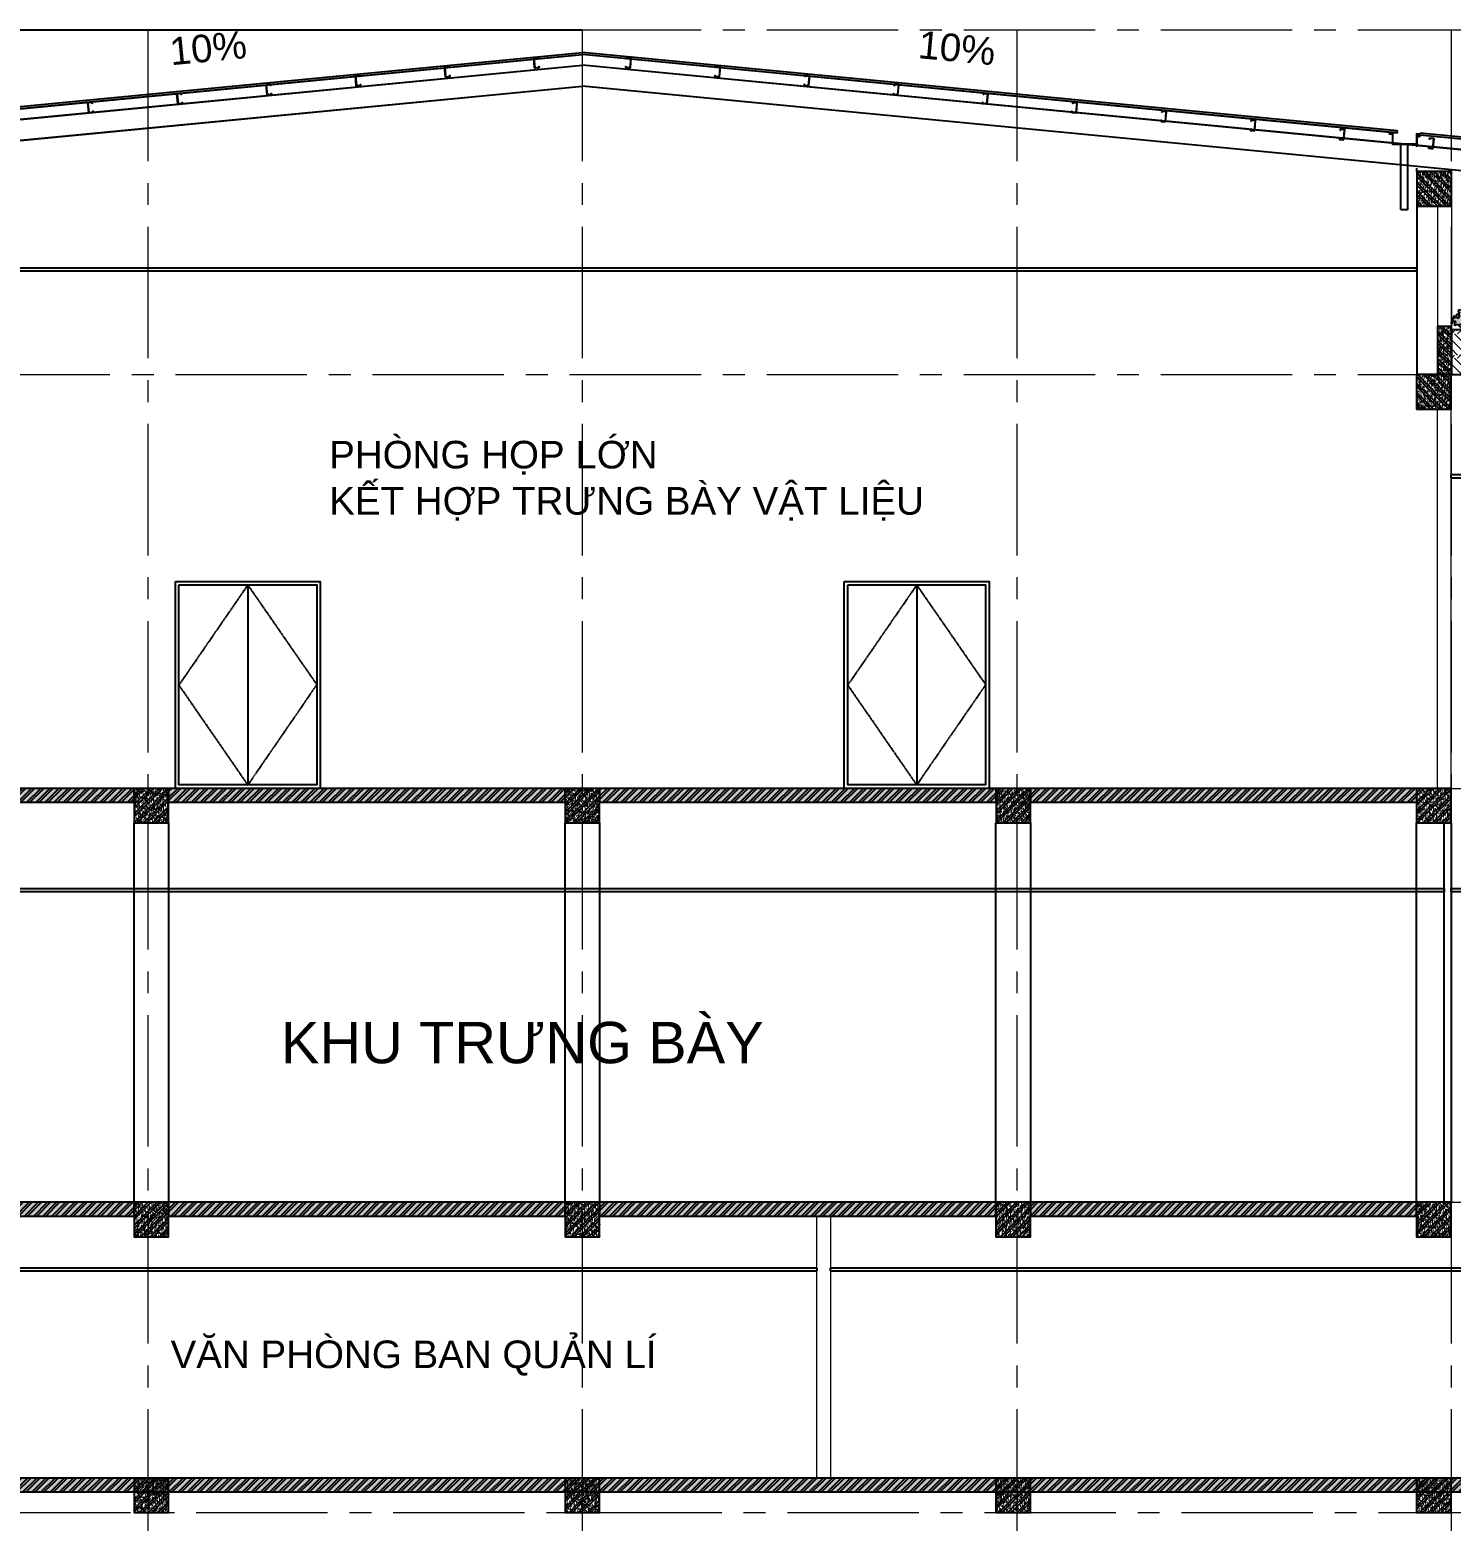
# Model space of a CAD drawing. Header units: millimetres. Extents: x -1030105 to 906887, y -616134 to 1220667.
# Drawn here: x 510429 to 531041, y -312910 to -291285 of the extents above; entities that cross this region are included whole.
import ezdxf

# ---------------------------------------------------------------- set-up
doc = ezdxf.new("R2010")
doc.units = ezdxf.units.MM
doc.header["$MEASUREMENT"] = 0
for name, pattern in [('CENTER', [2, 1.25, -0.25, 0.25, -0.25]), ('DASHED', [0.75, 0.5, -0.25]), ('HIDDEN', [9.524999999999999, 6.35, -3.175]), ('LBC - BEACH CLUB - GRID$0$CENTER2', [28.575000000000003, 19.05, -3.175, 3.175, -3.175])]:
    doc.linetypes.add(name, pattern=pattern)
for name, color, linetype, lineweight in [('$0$DA-ANNO-TEXT', 11, 'Continuous', 9), ('$0$DA-WALL-LOW', 1, 'Continuous', 20), ('A-Wall', 6, 'Continuous', 9), ('DA-CLNG-HATCH', 8, 'Continuous', 9), ('LBC - BEACH CLUB - GRID$0$DA-GRID-LINE', 9, 'LBC - BEACH CLUB - GRID$0$CENTER2', 9), ('LBC - MP - LANSCAPE$0$dt khu dat villa', 9, 'Continuous', 15)]:
    doc.layers.add(name, color=color, linetype=linetype, lineweight=lineweight)
for name, color, linetype in [('DA-DOOR-WIND', 21, 'Continuous'), ('DA-ELEV-PEN1', 8, 'Continuous'), ('DA-GRID-LINE', 9, 'CENTER'), ('DA-LANS-TREE', 7, 'Continuous'), ('DA-STRC-OTLN', 3, 'Continuous'), ('DA-WALL-LOW', 1, 'Continuous'), ('LBC - BEACH CLUB - COLUMN$0$DA-STRC-OTLN', 3, 'Continuous'), ('LBC - BEACH CLUB - COLUMN$0$DA-WALL-PATT', 8, 'Continuous')]:
    doc.layers.add(name, color=color, linetype=linetype)
doc.styles.get("Standard").update_dxf_attribs({"font": 'arial.ttf'})
pattern_1 = [(45, (-213.1293576229364, 103.7602437215974), (-66.29126073623884, 66.29126073623884), []), (45, (-168.9351838729364, 103.7602437215974), (-66.29126073623884, 66.29126073623884), [])]
pattern_2 = [(49.99999999999999, (-213.1293576229364, 103.7602437215974), (71.72601826007535, -6.275213498259511), [7.5, -82.5]), (355, (-213.1293576229364, 103.7602437215974), (-13.8751333613, 75.21921337000119), [6, -66]), (100.45144446, (-207.1521895229364, 103.2373093215974), (57.8508846727112, 68.94399909686294), [6.374019199999998, -70.11421119999997]), (46.18420000000001, (-213.1293576229364, 123.7602437215974), (106.7241330671572, -16.55192807930765), [11.25, -123.75]), (96.63563549, (-204.2356831229364, 122.3809130215974), (93.46619456742283, 97.41186007745505), [9.5610342, -105.171376]), (351.1841639899999, (-213.1293576229364, 123.7602437215974), (93.46619450547732, 97.41186002699902), [9, -99.0000001]), (21, (-203.1293576229364, 118.7602437215974), (59.69070521184616, -40.26188906653388), [7.5, -82.5]), (326.0000000000001, (-203.1293576229364, 118.7602437215974), (24.33153319215817, 72.5150045046853), [6, -66]), (71.45144474, (-198.1551322229364, 115.4050863215974), (84.02223767299711, 32.25311528063538), [6.374019000000001, -70.1142112]), (37.50000000000001, (-213.1293576229364, 103.7602437215974), (1.215985531729067, 33.28938538313115), [0, -65.19999999999999, 0, -67, 0, -66.25]), (7.499999999999999, (-213.1293576229364, 103.7602437215974), (26.30695374421486, 39.44117118823603), [0, -38.2, 0, -63.7, 0, -25.25]), (327.5, (-235.4293576229364, 103.7602437215974), (53.3822436172409, -2.255487173437976), [0, -25, 0, -78, 0, -103.5]), (317.5, (-245.4293576229364, 103.7602437215974), (58.31861693423862, 10.01049823323177), [0, -32.5, 0, -51.8, 0, -73.5])]

# ---------------------------------------------------------------- blocks, each defined once
blk = doc.blocks.new('*U1037')
at = {"layer": 'LBC - BEACH CLUB - COLUMN$0$DA-WALL-PATT'}
h = blk.add_hatch(dxfattribs=at)
h.set_pattern_fill('ANSI32', color=256, scale=250)
h.set_pattern_definition(pattern_1)
h.paths.add_polyline_path([(0, 0), (500, 0), (500, 500), (0, 500)])
h = blk.add_hatch(dxfattribs=at)
h.set_pattern_fill('AR-CONC', color=256, scale=10)
h.set_pattern_definition(pattern_2)
h.paths.add_polyline_path([(0, 0), (500, 0), (500, 500), (0, 500)])
at = {"layer": 'LBC - BEACH CLUB - COLUMN$0$DA-STRC-OTLN'}
blk.add_lwpolyline([(0, 0), (500, 0), (500, 500), (0, 500)], close=True, dxfattribs=at)
blk = doc.blocks.new('*U1050')
at = {"layer": 'LBC - BEACH CLUB - COLUMN$0$DA-WALL-PATT'}
h = blk.add_hatch(dxfattribs=at)
h.set_pattern_fill('ANSI32', color=256, scale=250)
h.set_pattern_definition(pattern_1)
h.paths.add_polyline_path([(0, 0), (5600, 0), (5600, 199.9999999995343), (0, 199.9999999995343)])
h = blk.add_hatch(dxfattribs=at)
h.set_pattern_fill('AR-CONC', color=256, scale=10)
h.set_pattern_definition(pattern_2)
h.paths.add_polyline_path([(0, 0), (5600, 0), (5600, 199.9999999995343), (0, 199.9999999995343)])
at = {"layer": 'LBC - BEACH CLUB - COLUMN$0$DA-STRC-OTLN'}
blk.add_lwpolyline([(0, 0), (5600, 0), (5600, 199.9999999995343), (0, 199.9999999995343)], close=True, dxfattribs=at)
blk = doc.blocks.new('*U1052')
at = {"layer": 'LBC - BEACH CLUB - COLUMN$0$DA-WALL-PATT'}
h = blk.add_hatch(dxfattribs=at)
h.set_pattern_fill('ANSI32', color=256, scale=250)
h.set_pattern_definition(pattern_1)
h.paths.add_polyline_path([(0, 0), (5750, 0), (5750, 199.9999999995343), (0, 199.9999999995343)])
h = blk.add_hatch(dxfattribs=at)
h.set_pattern_fill('AR-CONC', color=256, scale=10)
h.set_pattern_definition(pattern_2)
h.paths.add_polyline_path([(0, 0), (5750, 0), (5750, 199.9999999995343), (0, 199.9999999995343)])
at = {"layer": 'LBC - BEACH CLUB - COLUMN$0$DA-STRC-OTLN'}
blk.add_lwpolyline([(0, 0), (5750, 0), (5750, 199.9999999995343), (0, 199.9999999995343)], close=True, dxfattribs=at)
blk = doc.blocks.new('*U1064')
at = {"layer": 'LBC - BEACH CLUB - COLUMN$0$DA-WALL-PATT'}
h = blk.add_hatch(dxfattribs=at)
h.set_pattern_fill('ANSI32', color=256, scale=250)
h.set_pattern_definition(pattern_1)
h.paths.add_polyline_path([(0, 0), (31026.69026198983, 0), (31026.69026198983, 199.9999999995343), (0, 199.9999999995343)])
h = blk.add_hatch(dxfattribs=at)
h.set_pattern_fill('AR-CONC', color=256, scale=10)
h.set_pattern_definition(pattern_2)
h.paths.add_polyline_path([(0, 0), (31026.69026198983, 0), (31026.69026198983, 199.9999999995343), (0, 199.9999999995343)])
at = {"layer": 'LBC - BEACH CLUB - COLUMN$0$DA-STRC-OTLN'}
blk.add_lwpolyline([(0, 0), (31026.69026198983, 0), (31026.69026198983, 199.9999999995343), (0, 199.9999999995343)], close=True, dxfattribs=at)
blk = doc.blocks.new('DDD')
at = {"layer": 'DA-DOOR-WIND'}
blk.add_line((549.9999999999999, -50), (549.9999999999999, -2950), dxfattribs=at)
for points in [[(-500.0000000000001, 0), (1600, 0), (1600, -3000), (-500.0000000000001, -3000)], [(-450.0000000000001, -50), (1550, -50), (1550, -2950), (-450.0000000000001, -2950)]]:
    blk.add_lwpolyline(points, close=True, dxfattribs=at)
at = {"layer": 'DA-GRID-LINE', "ltscale": 0.05}
for points in [[(549.9999999999999, -50), (-450.0000000000001, -1502.202358327533), (549.9999999999999, -2950)], [(549.9999999999999, -50), (1550, -1494.990971327555), (549.9999999999999, -2950)]]:
    blk.add_lwpolyline(points, dxfattribs=at)
blk = doc.blocks.new('*U1055')
at = {"layer": 'LBC - BEACH CLUB - COLUMN$0$DA-WALL-PATT'}
h = blk.add_hatch(dxfattribs=at)
h.set_pattern_fill('ANSI32', color=256, scale=250)
h.set_pattern_definition(pattern_1)
h.paths.add_polyline_path([(0, 0), (500, 0), (500, -500.0000000009313), (0, -500.0000000009313)])
h = blk.add_hatch(dxfattribs=at)
h.set_pattern_fill('AR-CONC', color=256, scale=10)
h.set_pattern_definition(pattern_2)
h.paths.add_polyline_path([(0, 0), (500, 0), (500, -500.0000000009313), (0, -500.0000000009313)])
at = {"layer": 'LBC - BEACH CLUB - COLUMN$0$DA-STRC-OTLN'}
blk.add_lwpolyline([(0, 0), (500, 0), (500, -500.0000000009313), (0, -500.0000000009313)], close=True, dxfattribs=at)
blk = doc.blocks.new('*U1059')
at = {"layer": 'DA-WALL-LOW'}
blk.add_lwpolyline([(252.3285441853064, -150.0000318281407), (251.484787423519, -149.9489939604577), (250.6533345352932, -149.7966246044445), (249.846309976008, -149.5451456484176), (249.0754819809988, -149.1982242218374), (248.3520909581866, -148.7609192203021), (247.6866855776184, -148.2396075354595), (247.0889689481054, -147.6418910655661), (246.5676571240466, -146.9764858626934), (246.1303520057287, -146.2530950330611), (245.7834304865022, -145.4822672438996), (245.5319514633166, -144.675242900128), (245.3795820666115, -143.8437902339389), (245.3285441852968, -143.0000336974737), (245.3285441851102, -7.000070015758017), (245.3884301554923, -6.086386914213248), (245.5670634010843, -5.188337183856558), (245.8613874575276, -4.321286704560782), (246.2663663586143, -3.500070950418468), (246.7750708030657, -2.73874115066702), (247.3787967167976, -2.05032386926068), (248.0672141820416, -1.446598116749648), (248.8285441851019, -0.9378938081437798), (249.6497601585457, -0.5329150152028047), (250.5168108693833, -0.2385910373552778), (251.4148608395604, -0.0599578394641951), (252.3285441851006, -7.188507189170858e-05), (302.3285441851007, -7.188500331190009e-05), (303.172300946888, -0.05110975268630581), (304.0037538351138, -0.2034791086995107), (304.810778394399, -0.4549580647263468), (305.5816063894081, -0.8018794913066486), (306.3049974122204, -1.239184492841857), (306.9704027927886, -1.760496177684484), (307.5681194223016, -2.358212647577845), (308.0894312463604, -3.023617850450619), (308.5267363646783, -3.747008680082888), (308.8736578839047, -4.517836469244346), (309.1251369070903, -5.324860813015994), (309.2775063037955, -6.156313479205094), (309.3285441851102, -7.000070015670276), (309.328544185124, -17.00006734520818), (307.328544185124, -17.00006734521091), (307.3285441851102, -7.00007001567301), (307.2920885555998, -6.397386775340763), (307.1832532722389, -5.803492013777126), (307.0036253985348, -5.227046053940241), (306.7558243133731, -4.67645477596777), (306.4434635145745, -4.159747040516148), (306.0710979259612, -3.684457609892736), (305.644157476309, -3.257517274254627), (305.1688679187604, -2.885151785081322), (304.6521600453231, -2.572791069699034), (304.1015686203165, -2.324990050713102), (303.5251225065414, -2.145362224979654), (302.93122758638, -2.03652697068451), (302.3285441851034, -2.000071350910893), (252.3285441851034, -2.000071350979471), (251.7258607838267, -2.036526970754695), (251.1319658636658, -2.145362225051473), (250.5555197498912, -2.324990050786507), (250.0049283248854, -2.572791069773946), (249.4882204514489, -2.885151785157656), (249.0129308939011, -3.257517274332264), (248.5859904442502, -3.684457609971545), (248.2136248556381, -4.159747040595973), (247.9012640568411, -4.676454776048455), (247.6534629716807, -5.2270460540216), (247.4738350979784, -5.803492013858982), (247.3649998146193, -6.397386775422911), (247.3285441851102, -7.000070015755281), (247.3285441852967, -143.0000336974709), (247.3649998148074, -143.6027169378032), (247.4738350981682, -144.1966116993668), (247.6534629718721, -144.7730576592037), (247.901264057034, -145.3236489371762), (248.2136248558323, -145.8403566726278), (248.5859904444458, -146.3156461032512), (249.0129308940978, -146.7425864388893), (249.4882204516465, -147.1149519280627), (250.004928325084, -147.4273126434449), (250.5555197500904, -147.6751136624309), (251.1319658638655, -147.8547414881643), (251.7258607840269, -147.9635767424595), (252.3285441853036, -148.0000323622331), (302.3285441853036, -148.0000323621645), (302.9312275865801, -147.9635767423893), (303.5251225067411, -147.8547414880925), (304.1015686205158, -147.6751136623575), (304.6521600455217, -147.42731264337), (305.1688679189581, -147.1149519279863), (305.6441574765058, -146.7425864388117), (306.0710979261568, -146.3156461031724), (306.4434635147688, -145.840356672548), (306.755824313566, -145.3236489370955), (307.0036253987262, -144.7730576591224), (307.1832532724286, -144.196611699285), (307.2920885557878, -143.6027169377211), (307.3285441852968, -143.0000336973887), (307.3285441852831, -133.0000363678508), (309.328544185283, -133.000036367848), (309.3285441852968, -143.0000336973859), (309.2775063039843, -143.8437902338513), (309.1251369072814, -144.6752429000407), (308.8736578840981, -145.4822672438131), (308.5267363648737, -146.2530950329754), (308.0894312465579, -146.9764858626089), (307.5681194225008, -147.6418910654832), (306.9704027929895, -148.2396075353782), (306.3049974124227, -148.7609192202226), (305.5816063896116, -149.1982242217598), (304.8107783946034, -149.5451456483422), (304.003753835319, -149.7966246043713), (303.1723009470935, -149.9489939603868), (302.3285441853063, -150.000031828072), (252.3285441853064, -150.0000318281407)], dxfattribs=at)
blk = doc.blocks.new('*U1043')
at = {"ltscale": 0.1, "true_color": 0x99994c}
h = blk.add_hatch(color=55, dxfattribs=at)
edge = h.paths.add_edge_path()
edge.add_arc((436.0120183983818, 600.0247370279394), 184.9908510001048, 304.1888858731738, 331.7933366703986)
edge.add_arc((520.2711077230051, 286.3599737924524), 239.547393327674, 70.80388240731237, 109.196117592707)
edge.add_arc((503.5428923554718, 542.8053175401874), 69.00354862541721, 131.3944681120648, 205.9703891150862, ccw=False)
edge.add_arc((443.1344925742596, 524.016234127339), 72.08539998536638, 78.16804441533817, 168.1478869975392)
edge.add_arc((277.481766701676, 551.1654008780606), 95.90183802462538, 352.6047717724767, 409.4957706336693)
edge.add_arc((284.9137304965407, 625.0978851192631), 54.86602839090465, 264.10308641931215, 358.94233781575656, ccw=False)
edge.add_arc((296.920347311534, 584.2871673619375), 22.37783653660077, 57.64903302342037, 217.9603939506845, ccw=False)
edge.add_arc((258.0631884466857, 568.5291694859043), 61.52513631656706, 34.29038214158309, 73.11223677428703)
edge.add_arc((344.2094599176198, 527.3599309287965), 121.1176328394554, 124.3116891753126, 171.7573045246571)
edge.add_arc((161.6074315756559, 488.9073868962005), 83.97179614027073, 41.65995038581571, 185.6368155407652)
edge.add_arc((18.07370883692056, 457.6035402850248), 64.2474439455478, -141.39477540615383, 21.03029718389041, ccw=False)
edge.add_arc((-111.5946718128398, 426.0698257223703), 79.9203852527014, 206.2799624248642, 353.8561130134366, ccw=False)
edge.add_arc((-303.9668479813263, 448.0881374371238), 133.6661153939785, 239.0664804684125, 334.56697850714426, ccw=False)
edge.add_arc((-451.0191411944106, 354.692794481758), 81.17525925775351, 234.8179866103659, 344.8179865108686, ccw=False)
edge.add_arc((-551.1887860326096, 335.8590773418546), 71.4763558122862, 190.9998765625878, 318.3379130544947, ccw=False)
edge.add_arc((-653.2526722960174, 443.3720985641703), 125.2807639114163, 262.30491501421324, 284.75189003763603, ccw=False)
edge.add_arc((-596.946422659792, 354.0595495016314), 80.9612965096837, 205.4884638114372, 220.2775809833116)
edge.add_arc((-718.05981373135, 231.4489294923842), 91.9773517972705, 49.81728754963318, 118.538560728755)
edge.add_arc((-785.3594686230645, 223.3194121913984), 91.9474596720378, 23.235569913163374, 75.28385072107761, ccw=False)
edge.add_arc((-667.4606252554804, 178.9329995834269), 87.30603200180235, 112.499016296773, 202.2645338279437)
edge.add_arc((-661.7295434521511, 135.9733760245144), 87.09029142023529, 54.5675161485716, 173.485486798036, ccw=False)
edge.add_arc((-585.7193399732932, 132.9098386839032), 78.3002422055405, 109.0217733946704, 206.9615380642062)
edge.add_arc((-589.897056447342, 35.53271493222564), 90.18671674431287, 60.7998620529537, 136.6784405095275, ccw=False)
edge.add_arc((-492.5476665757596, 35.92072984063998), 94.77932775020071, 65.89886543959051, 124.25619228645101, ccw=False)
edge.add_arc((-548.8256276603788, 149.9407492862083), 98.88274174882929, 343.8509372398971, 378.5450076663323)
edge.add_arc((-392.3353881398216, 246.5772586674429), 90.47596342355236, 226.094837539935, 336.094837440531)
edge.add_arc((-237.612020727247, 270.044478490483), 93.8130818279247, 219.8632946440295, 329.8632945442826)
edge.add_arc((-81.56061094999313, 286.875859004911), 98.48917335425388, 220.475547782274, 312.0131349120515)
edge.add_arc((30.21038350369781, 252.7421927019022), 60.22263876491603, 220.4143095800039, 323.0269714508822)
edge.add_arc((124.2517379289493, 300.1871007573791), 95.44250629895704, 241.2352175637012, 331.6111740056081)
edge.add_arc((215.8269686512649, 334.8266907762736), 80.37908584351594, 264.5669381901494, 345.6764084929462)
edge.add_arc((311.2710142182186, 396.9831145820208), 83.90100478049708, 257.91646798625, 367.9164678867563)
edge.add_arc((426.1058117682114, 583.1953279012814), 177.516006149463, 259.7022566212999, 309.8954694803885)
edge = h.paths.add_edge_path(flags=16)
edge.add_arc((-169.5444024913013, 321.0240064188838), 62.93626562492015, 242.6201107006189, 322.5828599033986, ccw=False)
edge.add_arc((-252.6777722779661, 279.7029785499908), 56.11295305385227, 223.7448831993474, 344.9557889019909, ccw=False)
edge.add_arc((-306.8939469549805, 260.4026145017706), 23.81833629723853, 305.0502256429659, 425.8692851386811)
edge.add_arc((-261.3931829165667, 372.8673514588736), 97.5220212477874, 248.4864752990042, 320.6791232576874)
edge.add_arc((-140.0625695530325, 326.7128044683486), 48.47930823749877, 198.8228627454749, 295.0208378037898)
at = {"ltscale": 0.1, "true_color": 0xb2cc66}
blk.add_hatch(color=63, dxfattribs=at).paths.add_polyline_path([(224.3430119073018, 544.7241362407804, -0.210029607355903), (275.9361075526103, 627.4010741724633, 0.3389167248273904), (205.8859157962725, 601.1309273764491, 0.6102705812165541), (94.30439655389637, 666.8768416768871, -0.588208719801882), (189.4781802091748, 725.9044757350348, 0.4171989748614546), (-36.97086401749402, 775.0945931393653, -0.6182549216817113), (22.10144272074103, 706.2294424278662, 0.4155791322572391), (-122.3000063197687, 683.2752369027585, 0.3591421681549776), (-221.4537623496726, 745.5820431779139, -0.1543197588700176), (-222.5068872990087, 611.2400471628644, 0.3666975942618149), (-234.7042992040515, 610.8605817807838, 0.3414661059766055), (-306.9027944132686, 745.3117109858431, 0.1553867856466895), (-329.8780828593299, 604.3022373444401, 0.3051768674512732), (-454.5857905708253, 696.1241277176887, -0.2876892266249285), (-409.2758158165962, 541.9954310692847, 0.1691024903252785), (-566.8034533280879, 541.9954310692847, 0.1210330014719765), (-507.7311465889215, 476.4094525757246, 0.150895437685743), (-619.3126658312976, 400.9859574283473, 0.1787581214059765), (-533.9835235290229, 433.7776796072721, 0.4327585002213192), (-504.8330411184579, 375.4393305904232, 0.4829358135722386), (-546.9937877804041, 318.5682464223355, -0.1493768266182652), (-667.1447819685563, 394.3946692221798, 0.2464084259895405), (-670.0279138181359, 319.2195267900825, 0.0982577991991883), (-621.3519492540509, 322.2208968549967, 0.6208604213417769), (-497.7903583040461, 288.3461595582776, 0.52056705), (-372.6769996006042, 333.4341123485938, 0.4426196875040321), (-183.2545921122655, 390.6844643196091, 0.7506585245400565), (-32.13332870602608, 417.516292502638, 0.8572934467044653), (78.04168169293553, 480.6594784585759, -0.7263883093778871)])
at = {"ltscale": 0.1, "true_color": 0x72994c}
h = blk.add_hatch(color=75, dxfattribs=at)
h.dxf.hatch_style = 1
edge = h.paths.add_edge_path()
edge.add_arc((758.1150393188, 217.5647614821792), 45.91145645005972, 38.12203153977339, 164.0429242180003, ccw=False)
edge.add_arc((736.378553696908, 234.8142455006018), 58.90887968363687, 10.85446234165538, 140.4663972537262)
edge.add_arc((629.1778958095238, 324.6523276534863), 80.96129650947863, 319.7224190106633, 389.8811489482869)
edge.add_arc((515.2278405232355, 523.674363464117), 243.0888231409843, 285.2640409711316, 319.2474125955408, ccw=False)
edge.add_arc((535.5708671016619, 300.8615672597662), 45.19522983336339, 344.9958572348418, 448.1060995730041)
edge.add_arc((524.2499135164544, 388.887428293936), 44.73021804447688, 286.6477205179772, 380.2515537720996)
edge.add_arc((653.2745860237628, 503.4973131744191), 131.9299267091878, 228.7083135869509, 269.2484635004782)
edge.add_arc((473.6387779358774, 228.6341409618035), 228.2180418359822, 38.78141478206508, 73.10515418454312)
edge.add_arc((436.0120183965191, 600.0247370293364), 184.9908510019357, 304.188885873177, 317.8843761435134)
edge.add_arc((508.9320244155824, 375.5948036126792), 119.2023575551126, 57.35310926476837, 163.9563379814581)
edge.add_arc((311.2710142182186, 396.9831145820208), 83.90100478048807, -102.08353201375002, 7.916467886756209, ccw=False)
edge.add_arc((215.8269686549902, 334.8266907711513), 80.37908583874638, 264.5669381872613, 345.6764084958474, ccw=False)
edge.add_arc((124.2517379289493, 300.1871007569134), 95.44250629881797, 241.2352175635903, 331.61117400569333, ccw=False)
edge.add_arc((30.21038350369781, 252.7421927019022), 60.22263876497667, 220.4143095800722, 323.0269714508105, ccw=False)
edge.add_arc((-81.56061094999313, 286.875859004911), 98.48917335428793, 220.475547782274, 312.0131349120515, ccw=False)
edge.add_arc((-237.612020727247, 270.044478490483), 93.81308182794487, 219.8632946440074, 329.8632945443074, ccw=False)
edge.add_arc((-392.3353881398216, 246.5772586674429), 90.4759634234542, 226.094837539935, 336.094837440531, ccw=False)
edge.add_arc((-548.8256276603788, 149.9407492862083), 98.88274174900785, -16.14906276007258, 18.54500766629758, ccw=False)
edge.add_arc((-492.5476665757596, 35.92072984063998), 94.77932775026811, 51.14552620345961, 65.89886543954128, ccw=False)
edge.add_arc((-364.8770667584613, 10.21142685087398), 120.6507448052791, 39.95374766302251, 124.42741298817751, ccw=False)
edge.add_arc((-363.3493956355378, 91.70175739517435), 91.04718090592243, 357.4743381484553, 407.0502166558239)
edge.add_arc((-274.1667460426688, -23.81424307590351), 184.1698389580222, 60.113441361719026, 98.47639957033198, ccw=False)
edge.add_arc((-115.9056331254542, 90.96305197989568), 80.23253850745807, 42.82137465230937, 145.9698405713747, ccw=False)
edge.add_arc((-69.74128729943186, 65.9463883950375), 80.55681435218301, 80.9406139796877, 178.2385544481674)
edge.add_arc((-132.8394070845097, -50.43797566369176), 120.1303661835807, 32.34129105512238, 98.3381111900377, ccw=False)
edge.add_arc((0, 0), 34.25844251548547, 29.82375736721309, 156.1958045308401, ccw=False)
edge.add_arc((86.71767360530794, 3.399225341156125), 58.60552336191709, 26.866039469336272, 166.5427611925283, ccw=False)
edge.add_arc((178.6023453520611, -22.80779942590743), 65.91583028412897, 30.469099614182426, 126.9299039809004, ccw=False)
edge.add_arc((282.2106760237366, -33.40596206719056), 64.24769287302233, 39.43357366416359, 136.7488812354173, ccw=False)
edge.add_arc((314.2360522709787, 44.93025494692847), 41.44809627737439, 295.1226097558463, 465.6007529011425)
edge.add_arc((347.0879634991288, 6.125493084080517), 90.18671674426704, 43.321559490434424, 119.2001379468042, ccw=False)
edge.add_arc((342.91024702508, 103.5026168357581), 78.30024220594807, 333.0384619359502, 396.1896998550312)
edge.add_arc((342.9102470260113, 103.5026168357581), 78.30024220561558, 36.1896998551664, 70.97822660512831)
edge.add_arc((418.9204505048692, 106.5661541763693), 87.0902914201967, 6.5145132021251015, 125.4324838513869, ccw=False)
edge.add_arc((591.8721473412588, 62.08880227198824), 102.0973683282302, 32.168772694365316, 147.8312273054553, ccw=False)
edge.add_arc((659.3706558393314, 142.7741139577702), 32.42348714914797, 305.710412876298, 373.1416901433366)
edge.add_arc((753.3993720784783, 189.6476215105504), 73.89813010072733, 212.3129032308301, 289.3676722344533)
edge.add_arc((781.8972576502711, 157.8122120625339), 38.0904925858106, 158.7711175878428, 263.98549478180433, ccw=False)
edge.add_arc((781.2375928945839, 186.1127758189104), 37.74567432757133, 202.6044718229454, 367.9498170004077)
edge.add_arc((785.2633955776691, 261.8452045237646), 78.00408752558528, 203.9449164216962, 295.3174363424721, ccw=False)
edge = h.paths.add_edge_path(flags=16)
edge.add_arc((356.5545304026455, 282.3977815969847), 31.77738617129682, 280.9895316015138, 392.5620963655657)
edge.add_arc((431.6950518172234, 340.2510379627347), 63.23847083103444, 215.0678469561596, 220.1199607644148, ccw=False)
edge.add_arc((356.5545304026455, 282.3977815969847), 31.77738617145042, 32.56209636500449, 42.62571135556192, ccw=False)
edge.add_arc((431.6950518181548, 340.2510379632004), 63.2384708312698, 220.1199607644027, 329.0954689594992)
edge.add_arc((543.0790266925469, 333.3721916461363), 62.59827204602674, 204.1403417333678, 268.3861208454204)
edge.add_arc((543.3752564983442, 153.2587197367102), 117.5580681290569, 91.00368644854791, 136.6592036409864)
edge.add_arc((385.8958854423836, 108.1825353628956), 144.9034782930456, 60.21458730334903, 99.24658935451218)
at = {"color": 251}
for points in [[(-380.1116264853626, -46.55638497229666), (-543.5878136334941, 115.7832639673725)], [(-400.819383953698, 125.3841321966611), (-387.9358951319009, 81.9421749394387), (-295.9243183294311, -46.55638497183099), (-355.2853930378333, 65.62740620737895), (-330.0536160953343, 123.808080826886)], [(-380.1116264853626, -46.55638497229666), (-365.4184273257852, 50.49545609764755)], [(-232.4357926817611, 155.5654021278024), (-200.1832468742505, 84.66130306106061), (-132.6584319872782, -46.55638497229666), (-170.2525052987039, 79.22304681735113), (-163.2946778284386, 155.7051455317996)], [(-16.72807861771435, 29.89669328462332), (63.25795645080507, -46.55638497229666), (23.38533918838948, 25.03531095571816)], [(123.5217067282647, 49.00701540429145), (191.2462623268366, -46.55638497229666), (219.6864199880511, 28.73825273429975)], [(396.9726110463962, 81.25981158250943), (379.9285824773833, -46.55638497229666)], [(388.148459777236, -46.55638497229666), (588.2549961786717, 164.1220754580572)]]:
    blk.add_lwpolyline(points, dxfattribs=at)
for centre, radius, start, end in [((-441.4073047861457, 258.0413628099486), 228.2180418361388, 106.8948458348579, 141.2185852221611), ((-621.0431128740311, 532.9045350225642), 131.9299267092173, 270.7515364856176, 311.291686413733), ((-488.039634572342, 315.7671956405975), 239.5473933278037, 70.8038823945226, 109.1961176054774), ((-403.7805452467874, 629.4319588774815), 184.9908510018707, 208.2066633377061, 235.8111141047686), ((-492.0184403657913, 418.2946501420811), 44.73021804454378, 159.748446234407, 253.3522795024824), ((-554.7823109524325, 582.9445144487545), 151.1587495192861, 344.2821007547744, 48.48192859875498), ((-460.4466823628172, 557.5674688853323), 138.6805601352885, 19.69394826162088, 87.57785516178109), ((-96.9996816413477, 638.7348127006553), 235.4101781982665, 153.0811227084034, 188.4106146000316), ((-357.7625789502636, 631.3902851985767), 124.7590034288678, 350.528622234267, 65.94180963211966), ((-228.3816759362817, 603.8527890783735), 9.438470402699428, 51.50618440330769, 132.0576461277568), ((-434.4331851908937, 680.0764916758053), 222.825518806688, 342.005522812, 17.09619696877312), ((-209.6545990211889, 654.309970359318), 92.03157899287632, 18.34462491004405, 97.36603835391348), ((-38.6755391927436, 622.8872958505526), 103.1491877172491, 53.89872389484459, 144.1657276617998), ((51.90776157844812, 638.4220422902144), 163.0300470572614, 32.45269713883615, 123.0360866203124), ((-24.6372401677072, 725.9057428031228), 50.71154971669328, 337.1696207228604, 104.0761539336881), ((158.2990239690989, 669.9354855990969), 64.06768015666805, 60.87873305212594, 182.7363879375356), ((133.1927555343136, 605.3177591236308), 72.81363271366328, 356.7036368450447, 122.2815910458993), ((258.0631884466857, 568.5291694859043), 61.52513631661574, 34.29038213512409, 148.0017537776403), ((296.920347311534, 584.2871673624031), 22.37783653656804, 57.64903300726336, 217.9603939630571), ((284.9137304965407, 625.0978851192631), 54.86602839092579, 264.1030864554689, 358.9423378070361), ((277.481766701676, 551.1654008780606), 95.90183802462447, 352.6047717771272, 49.49577061396234), ((443.1344925742596, 524.016234127339), 72.08539998537238, 78.16804443216066, 168.1478869833202), ((503.5428923554718, 542.8053175401874), 69.0035486254155, 131.3944681330356, 205.9703890785327), ((520.2711077220738, 286.3599737924524), 239.5473933278037, 70.8038823945226, 109.1961176054774), ((436.0120183965191, 600.0247370288707), 184.9908510019103, 304.1888858952315, 331.7933366622939), ((473.6387779358774, 228.6341409618035), 228.2180418361187, 38.78141477783891, 73.10515416514214), ((-718.05981373135, 231.4489294919185), 91.97735179745493, 49.81728755553063, 118.5385606996244), ((-785.3594686230645, 223.3194121913984), 91.94745967197912, 23.23556992860455, 75.28385072663805), ((-667.4606252554804, 178.9329995838925), 87.30603200144371, 112.4990162974144, 202.2645338142309), ((-661.7295434521511, 135.9733760245144), 87.09029142022314, 54.56751616230741, 173.4854868072859), ((-596.946422659792, 354.0595495016314), 80.96129650952123, 150.118851047645, 220.2775809722674), ((-482.9963673725724, 553.0815853122622), 243.0888231410316, 220.752587397289, 254.7359590500015), ((-585.7193399732932, 132.9098386839032), 78.30024220550048, 109.0217733520896, 206.9615380770136), ((-589.897056447342, 35.53271493269131), 90.18671674415351, 60.79986205527204, 136.6784404764654), ((-503.3393939519301, 330.2687891079113), 45.19522983337171, 91.89390046173688, 195.0041427533668), ((-492.5476665757596, 35.92072984063998), 94.77932775034124, 51.14552624820641, 124.2561923341811), ((-364.8770667584613, 10.21142685133964), 120.6507448051463, 39.95374762792884, 124.4274130108845), ((-274.1667460426688, -23.81424307590351), 184.1698389580808, 60.11344134690919, 98.47639954622807), ((-363.3493956364691, 91.7017573947087), 91.04718090633742, 357.4743381316628, 47.05021665088183), ((-261.3931829165667, 372.8673514588736), 97.52202124776122, 248.4864752886426, 320.6791232457021), ((-306.8939469549805, 260.4026145017706), 23.81833629718336, 305.0502256312473, 65.86928512662378), ((-252.6777722788975, 279.7029785499908), 56.11295305396565, 223.7448831873979, 344.9557888890769), ((-169.5444024913013, 321.0240064188838), 62.93626562496753, 242.6201107016636, 322.5828598645278), ((-140.0625695530325, 326.7128044683486), 48.47930823758079, 198.8228627513263, 295.0208378022534), ((-115.9056331254542, 90.96305197943002), 80.23253850762127, 42.82137463117092, 145.9698405356419), ((-69.74128729943186, 65.9463883950375), 80.55681435214281, 80.9406139899089, 178.2385544530274), ((-132.8394070845097, -50.43797566369176), 120.1303661835255, 32.34129106648709, 98.33811115538805), ((0, 0), 34.25844251544695, 29.8237573863121, 156.1958045269486), ((86.71767360530794, 3.399225341156125), 58.60552336200642, 26.86603945317454, 166.5427612122959), ((178.6023453520611, -22.80779942637309), 65.91583028421648, 30.46909962376299, 126.9299039952744), ((282.2106760237366, -33.40596206719056), 64.24769287294615, 39.43357369581484, 136.7488812223905), ((347.0879634991288, 6.125493084546179), 90.18671674419541, 43.32155952353465, 119.200137944728), ((314.2360522709787, 44.93025494692847), 41.44809627737243, 295.1226097009643, 105.6007528719858), ((356.5545304026455, 282.3977815969847), 31.77738617151957, 280.9895316294254, 42.62529516954983), ((385.8958854423836, 108.1825353633612), 144.9034782929987, 60.21458732444171, 99.24658936584261), ((418.9204505048692, 106.5661541763693), 87.09029142018906, 6.514513192714118, 125.4324838376926), ((342.9102470260113, 103.5026168357581), 78.30024220555322, 333.0384619229863, 70.97822664791046), ((431.6950518181548, 340.2510379632004), 63.23847083126354, 215.0681088830409, 329.0954689678608), ((543.3752564983442, 153.2587197367102), 117.5580681291231, 91.00368642596425, 136.6592036152392), ((543.0790266925469, 333.3721916461363), 62.59827204604352, 204.1403417193302, 268.3861208955927), ((591.8721473412588, 62.08880227198824), 102.0973683282402, 32.16877265135489, 147.8312273486451), ((524.2499135164544, 388.887428293936), 44.73021804451106, 286.6477204975176, 20.25155376559302), ((535.5708671016619, 300.8615672597662), 45.19522983338714, 344.9958572466332, 88.10609953826312), ((653.2745860237628, 503.4973131744191), 131.9299267092018, 228.708313586267, 269.2484635143824), ((515.2278405232355, 523.674363464117), 243.0888231410286, 285.2640409499985, 319.247412602711), ((659.3706558393314, 142.7741139577702), 32.42348714914293, 305.7104128915902, 13.14169014007819), ((629.1778958095238, 324.6523276534863), 80.96129650946867, 319.7224190277325, 29.88114895235499), ((736.378553696908, 234.8142455006018), 58.90887968368225, 10.85446231920674, 140.4663972797274), ((753.3993720784783, 189.647621511016), 73.89813010083813, 212.3129032557719, 289.3676722049916), ((758.1150393188, 217.5647614821792), 45.91145645001328, 38.12203152956241, 164.0429242405395), ((785.2633955776691, 261.8452045237646), 78.00408752547045, 203.9449164073218, 295.3174363364438), ((781.8972576502711, 157.8122120625339), 38.09049258572656, 158.7711176073534, 263.9854948172054), ((781.2375928945839, 186.1127758189104), 37.74567432753933, 202.6044718442217, 7.949817005099989)]:
    blk.add_arc(centre, radius, start, end, dxfattribs=at)
blk = doc.blocks.new('*U1057')
at = {"layer": 'LBC - BEACH CLUB - COLUMN$0$DA-WALL-PATT'}
h = blk.add_hatch(dxfattribs=at)
h.set_pattern_fill('ANSI32', color=256, scale=250)
h.set_pattern_definition(pattern_1)
h.paths.add_polyline_path([(0, 0), (200, 0), (200, -699.9999999999995), (0, -699.9999999999995)])
h = blk.add_hatch(dxfattribs=at)
h.set_pattern_fill('AR-CONC', color=256, scale=10)
h.set_pattern_definition(pattern_2)
h.paths.add_polyline_path([(0, 0), (200, 0), (200, -699.9999999999995), (0, -699.9999999999995)])
at = {"layer": 'LBC - BEACH CLUB - COLUMN$0$DA-STRC-OTLN'}
blk.add_lwpolyline([(0, 0), (200, 0), (200, -699.9999999999995), (0, -699.9999999999995)], close=True, dxfattribs=at)
blk = doc.blocks.new('w2wrrrt')
at = {"layer": 'DA-CLNG-HATCH'}
h = blk.add_hatch(dxfattribs=at)
h.set_pattern_fill('EARTH', color=256, scale=1000, angle=45)
h.set_pattern_definition([(45, (21172800.22844332, 3194276.208330406), (0, 353.5533905932738), [250, -250]), (45, (21172733.93718258, 3194342.499591142), (0, 353.5533905932738), [250, -250]), (45, (21172667.64592185, 3194408.790851879), (0, 353.5533905932738), [250, -250]), (135, (21172667.64592185, 3194452.985025703), (-353.5533905932738, 2.842170943040401e-14), [250, -250]), (135, (21172733.93718258, 3194519.276286439), (-353.5533905932738, 2.842170943040401e-14), [250, -250]), (135, (21172800.22844332, 3194585.567547176), (-353.5533905932738, 2.842170943040401e-14), [250, -250])])
h.paths.add_polyline_path([(-11335, -4955), (-10635, -4955), (-10635, -5605), (-11335, -5605)])
at = {"layer": 'A-Wall'}
for p, q in [((-10635, -2660), (-10635, -5605)), ((-10435, -3160), (-10435, -5605))]:
    blk.add_line(p, q, dxfattribs=at)
blk.add_lwpolyline([(-11435, -4905), (-11335, -4905), (-11335, -5605), (-11435, -5605)], close=True, dxfattribs=at)
at = {"layer": 'DA-LANS-TREE'}
blk.add_lwpolyline([(-11335, -4955), (-10635, -4955), (-10635, -5605), (-11335, -5605)], close=True, dxfattribs=at)
at = {"layer": 'DA-STRC-OTLN', "color": 8}
for p, q in [((-9850.482010553504, -2069.655142713832), (1968.354750759195, -931.6306001649527)), ((-10986.72677098964, -2179.063069215668), (-10183, -2101.672983426194)), ((-9847.702483730416, -2098.52163246648), (-9850.482010553504, -2069.655142713832)), ((-10986.72677098964, -2179.063069215668), (-10983.94724416655, -2207.929558968316)), ((-10983.94724416655, -2207.929558968316), (-10881.42143573473, -2198.057446458733))]:
    blk.add_line(p, q, dxfattribs=at)
at = {"layer": 'DA-STRC-OTLN', "color": 6}
for p, q in [((-9847.702483730416, -2098.52163246648), (1966.157296590445, -960.9763186802021)), ((-9847.319100720335, -2102.503217259949), (1968.53147199726, -964.7662119686304)), ((-10881.42143573473, -2198.057446458733), (-10130, -2125.703791616608)), ((-10881.03805272465, -2202.039031252202), (-10130, -2129.722291995212)), ((-9847.702483730416, -2098.52163246648), (-9847.319100720335, -2102.503217259949))]:
    blk.add_line(p, q, dxfattribs=at)
at = {"layer": 'DA-STRC-OTLN', "color": 1}
for p, q in [((-10866.66118984662, -2351.348461007278), (1968.47508999897, -1115.46540513525)), ((-10866.37365258906, -2354.33464960238), (1968.264929157347, -1118.499516606612)), ((-10837.61992683299, -2652.953509112534), (1968.649863259949, -1419.849980063592)), ((-10837.33238957543, -2655.939697707635), (1968.439702418326, -1422.884091534953)), ((-10134, -2153), (-10134, -2270)), ((-10130, -2125.703791616608), (-10130, -2265)), ((-10837.33238957543, -2655.939697707635), (-10881.42143573473, -2198.057446458733)), ((-10134, -2270), (-10134, -2304)), ((-10134, -2270), (-9784, -2270)), ((-10130, -2265), (-9787, -2265))]:
    blk.add_line(p, q, dxfattribs=at)
at = {"layer": 'DA-STRC-OTLN', "color": 2}
for p, q in [((-10171.41290997176, -2158.825529045762), (-10173.80905378477, -2133.940624086583)), ((-9738.913261781227, -2117.180549575725), (-9741.309405594231, -2092.295644616545))]:
    blk.add_line(p, q, dxfattribs=at)
at = {"layer": 'DA-STRC-OTLN'}
blk.add_line((-10134, -2661.5), (-10134, -2611.5), dxfattribs=at)
at = {"layer": 'DA-STRC-OTLN', "color": 8}
for points in [[(-10183, -2124.104014816917), (-10177, -2118.104014816917), (-10127.7715, -2113.363849407724), (-10127.7715, -2143.205775016872), (-10127.7617331076, -2143.765319907921)], [(-10183, -2124.104014816917), (-10183, -2153.802499626752)], [(-10177, -2147.802499626752), (-10177, -2118.104014816917)]]:
    blk.add_lwpolyline(points, dxfattribs=at)
at = {"layer": 'DA-STRC-OTLN', "color": 2}
for points in [[(-10183, -2153.802499626752), (-10177, -2147.802499626752), (-10127.7715, -2143.205775016872), (-10127.18635385873, -2176.728774998803), (-10130.10501330592, -2181.138388409798)], [(-10173.80905378477, -2133.940624086583), (-10130, -2129.722291995212), (-10130, -2265), (-9787, -2265), (-9787, -2096.695148463456), (-9741.309405594231, -2092.295644616545)], [(-10171.41290997176, -2158.825529045762), (-10134, -2155.223075554281), (-10134, -2270), (-9784, -2270), (-9784, -2121.521908685142), (-9738.913261781227, -2117.180549575725)]]:
    blk.add_lwpolyline(points, dxfattribs=at)
at = {"layer": 'DA-STRC-OTLN', "color": 8, "linetype": 'HIDDEN', "ltscale": 0.03}
blk.add_lwpolyline([(-10000, -3215), (-9900, -3215), (-9900, -2265), (-10000, -2265)], close=True, dxfattribs=at)
at = {"layer": 'DA-WALL-LOW'}
blk.add_line((-10134, -3160), (-10134, -5605.499999999999), dxfattribs=at)
at = {"rotation": 180}
for name, p in [('*U1055', (-10134, -3160)), ('*U1057', (-10435, -5605))]:
    blk.add_blockref(name, p, dxfattribs=at)
at = {"layer": 'DA-LANS-TREE', "xscale": -0.5, "yscale": 0.5, "zscale": 0.5}
blk.add_blockref('*U1043', (-11010, -4945), dxfattribs=at)
at = {"layer": 'DA-STRC-OTLN', "color": 0, "linetype": 'ByBlock', "lineweight": -2, "transparency": 16777216, "rotation": 5.732495192822041}
for p in [(1016.664771299809, -1035.536536257714), (-1570.332839101553, -1295.235138074029), (-276.8340339027345, -1165.385837166104), (-2863.831644300371, -1425.08443898242), (-5450.829254701734, -1684.783040798269), (-4157.33044949919, -1554.933739890344), (-8037.82686509937, -1944.481642614584), (-6744.328059900552, -1814.63234170666), (-9331.325670301914, -2074.330943522975), (-10624.82447550073, -2204.1802444309)]:
    blk.add_blockref('*U1059', p, dxfattribs=at)

msp = doc.modelspace()

# ---------------------------------------------------------------- linework, layer by layer
at = {"layer": '$0$DA-WALL-LOW', "color": 8}
for points in [[(511131.3218206093, -292064.8424218784, 0, 266.6666666666666, 0), (511564.3191668991, -292023.1495195321, 0, 0, 0), (514724.7020967148, -291718.8392552804, 0, 0, 0)], [(525757.1763425912, -292066.2070905592, 0, 266.6666666666666, 0), (525324.1789963016, -292024.5141882129, 0, 0, 0), (522158.819085494, -291719.7246951986, 0, 0, 0)]]:
    msp.add_lwpolyline(points, format="xyseb", dxfattribs=at)
at = {"layer": 'A-Wall'}
for points in [[(531040, -296785), (530840, -296785), (530840, -302284.5), (531040, -302284.5)], [(521840, -308485), (522040, -308485), (522040, -312285), (521840, -312285)]]:
    msp.add_lwpolyline(points, close=True, dxfattribs=at)
at = {"layer": 'DA-DOOR-WIND'}
msp.add_lwpolyline([(530940, -302785), (531040, -302785), (531040, -308285), (530940, -308285)], close=True, dxfattribs=at)
at = {"layer": 'DA-ELEV-PEN1', "linetype": 'DASHED'}
for points in [[(506340, -294785), (506340, -294735), (530540, -294735), (530540, -294785)], [(506140, -303785), (506140, -303735), (530940, -303735), (530940, -303785)], [(506040, -309285), (506040, -309235), (521840, -309235), (521840, -309285)]]:
    msp.add_lwpolyline(points, close=True, dxfattribs=at)
for points in [[(534140, -297785), (531040, -297785), (531040, -297735), (534140, -297735)], [(534140, -303785), (531040, -303785), (531040, -303735), (534140, -303735)], [(534140, -309285), (522040, -309285), (522040, -309235), (534140, -309235)]]:
    msp.add_lwpolyline(points, dxfattribs=at)
at = {"layer": 'DA-WALL-LOW'}
msp.add_line((495740, -291285), (518440, -291285), dxfattribs=at)
for points in [[(511940, -302785), (512440, -302785), (512440, -308285), (511940, -308285)], [(518190, -302785), (518690, -302785), (518690, -308285), (518190, -308285)], [(524440, -302785), (524940, -302785), (524940, -308285), (524440, -308285)], [(530540, -302785), (531040, -302785), (531040, -308285), (530540, -308285)]]:
    msp.add_lwpolyline(points, close=True, dxfattribs=at)
at = {"layer": 'LBC - BEACH CLUB - GRID$0$DA-GRID-LINE', "ltscale": 100}
for p, q in [((475395, -291285), (553465, -291285)), ((512140, -291285.0000000001), (512140, -323485.0000000001)), ((518440, -291285.0000000001), (518440, -323485.0000000001)), ((524740, -291285.0000000001), (524740, -323485.0000000001)), ((531040, -291285.0000000001), (531040, -323485.0000000001)), ((475395, -296285), (553465, -296285)), ((475394, -302284.5), (553465.832, -302284.5)), ((475395, -308285), (553465, -308285)), ((475395, -312285), (553465, -312285)), ((492840, -312784.5), (569540, -312784.5)), ((492840, -312784.5), (569540, -312784.5))]:
    msp.add_line(p, q, dxfattribs=at)

# ---------------------------------------------------------------- block references
at = {"xscale": -1, "rotation": 180}
msp.add_blockref('*U1055', (530540, -296785), dxfattribs=at)
at = {"rotation": 180}
for name, p in [('*U1050', (511942.2225, -302284.5)), ('*U1037', (512442.2225, -302284.5)), ('*U1052', (518192.2225, -302284.5)), ('*U1037', (518692.2225, -302284.5)), ('*U1052', (524442.2225, -302284.5)), ('*U1037', (524942.2225, -302284.5)), ('*U1050', (530542.2225, -302284.5)), ('*U1037', (531040, -302284.5)), ('*U1050', (511940, -308285)), ('*U1037', (512440, -308285)), ('*U1052', (518190, -308285)), ('*U1037', (518690, -308285)), ('*U1052', (524440, -308285)), ('*U1037', (524940, -308285)), ('*U1050', (530540, -308285)), ('*U1037', (531040, -308285)), ('*U1064', (537370, -312285)), ('*U1037', (512440, -312285)), ('*U1037', (518690, -312285)), ('*U1037', (524940, -312285)), ('*U1037', (531040, -312285))]:
    msp.add_blockref(name, p, dxfattribs=at)
at = {"layer": 'DA-DOOR-WIND'}
for p in [(513040, -299285), (522740, -299285)]:
    msp.add_blockref('DDD', p, dxfattribs=at)
at = {"layer": 'DA-STRC-OTLN', "color": 4}
msp.add_blockref('w2wrrrt', (516475, -290680), dxfattribs=at)
at = {"layer": 'DA-STRC-OTLN', "color": 4, "xscale": -1}
msp.add_blockref('w2wrrrt', (520410, -290680), dxfattribs=at)

# ---------------------------------------------------------------- texts
at = {"layer": '$0$DA-ANNO-TEXT', "char_height": 400, "width": 1310}
for insert, attachment_point, rotation in [((512438.7601537823, -291401.4760035619), 1, 5.5), ((524449.7380094182, -291402.8406722428), 3, 354.5)]:
    msp.add_mtext('10%', dxfattribs=dict(at, insert=insert, attachment_point=attachment_point, rotation=rotation))
at = {"layer": 'LBC - MP - LANSCAPE$0$dt khu dat villa', "color": 1}
for s, height, p in [('PHÒNG HỌP LỚN', 400, (514770, -297645)), ('KẾT HỢP TRƯNG BÀY VẬT LIỆU', 400, (514770, -298315)), ('KHU TRƯNG BÀY', 600, (514070, -306270)), ('VĂN PHÒNG BAN QUẢN LÍ', 400, (512470, -310690))]:
    msp.add_text(s, height=height, dxfattribs=at).set_placement(p)

doc.saveas('drawing.dxf')
